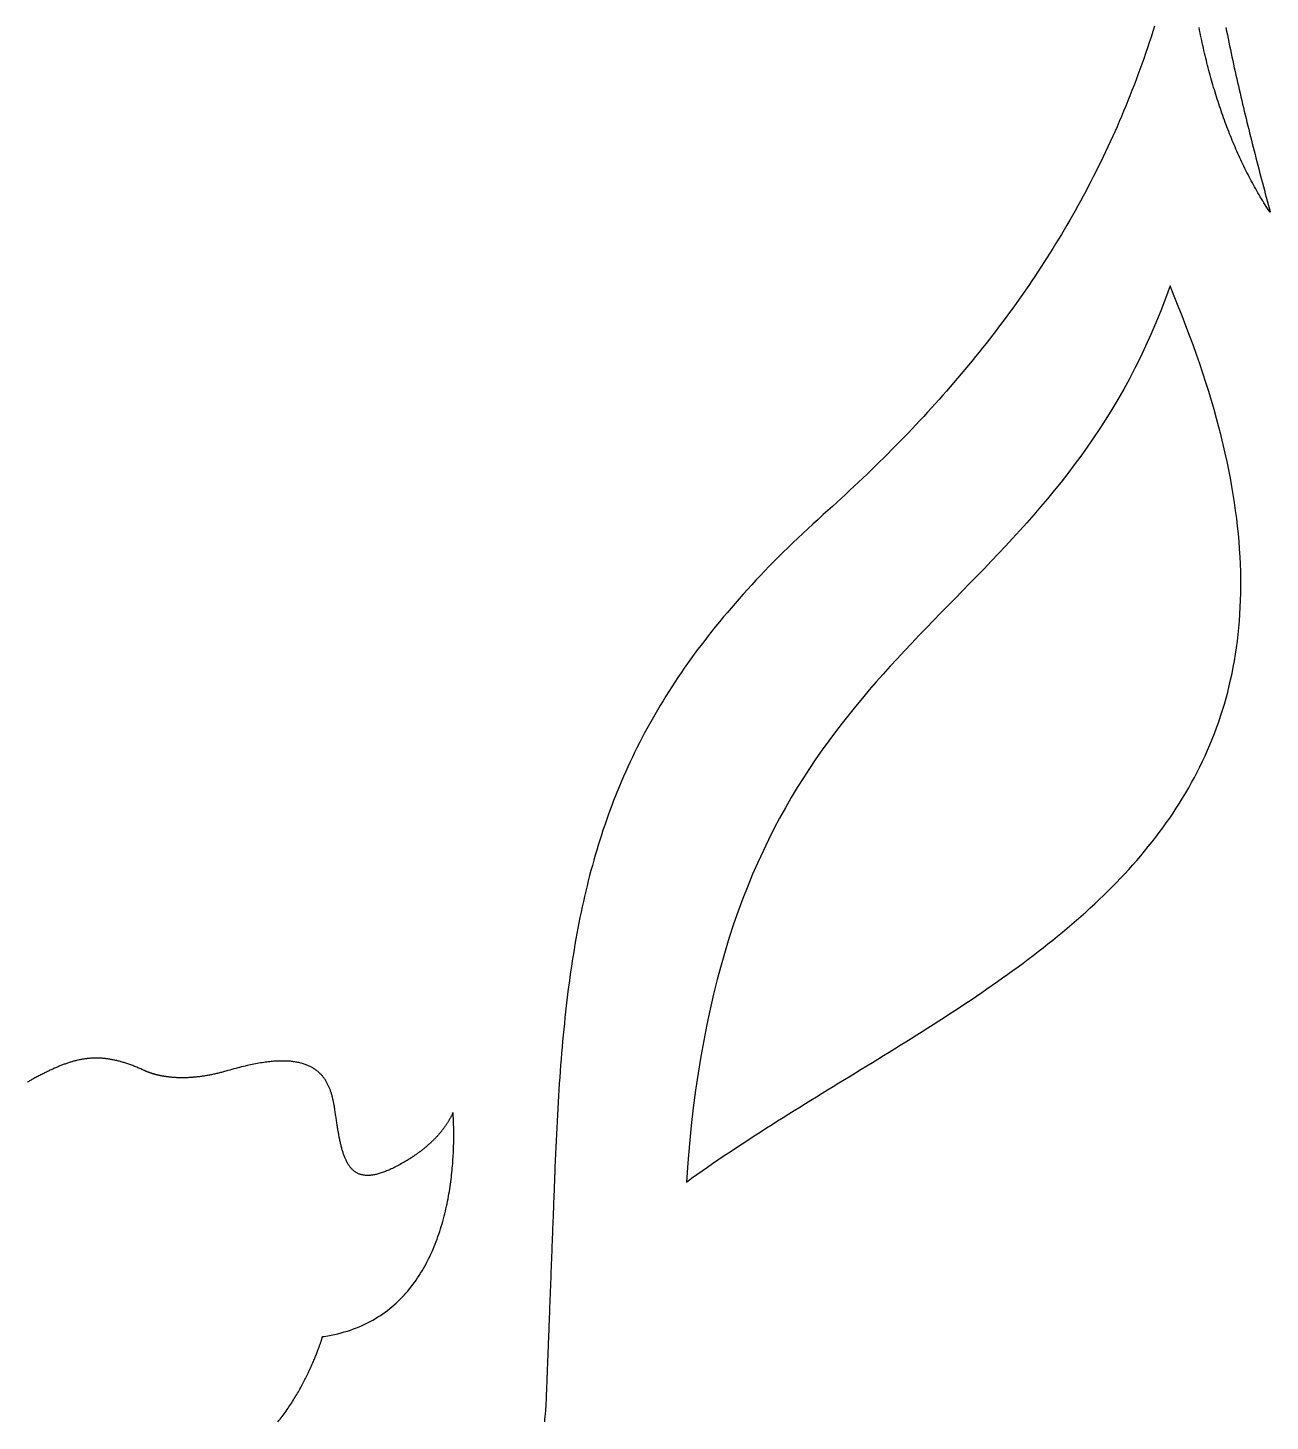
# Model space of a CAD drawing. Extents: x -11.5 to 11.5, y -11 to 11.
# Drawn here: x 0 to 6.08, y -2.66 to 4.16 of the extents above; entities that cross this region are included whole.
import ezdxf

# ---------------------------------------------------------------- set-up
doc = ezdxf.new("R2010")
doc.units = 0
doc.layers.add('1', color=30, linetype='CONTINUOUS')
doc.layers.add('3', color=10, linetype='CONTINUOUS')

msp = doc.modelspace()

# ---------------------------------------------------------------- linework, layer by layer
at = {"layer": '1'}
for points in [[(5.51455, 4.16902, 0), (5.50611, 4.14221, 0), (5.49753, 4.11551, 0), (5.48881, 4.08891, 0), (5.47996, 4.06242, 0), (5.47098, 4.03603, 0), (5.46186, 4.00974, 0), (5.4526, 3.98356, 0), (5.44321, 3.95747, 0), (5.43368, 3.93149, 0), (5.42402, 3.90561, 0), (5.41422, 3.87982, 0), (5.40429, 3.85414, 0), (5.39423, 3.82855, 0), (5.38403, 3.80306, 0), (5.3737, 3.77766, 0), (5.36323, 3.75236, 0), (5.35263, 3.72716, 0), (5.34189, 3.70205, 0), (5.33103, 3.67703, 0), (5.32002, 3.65211, 0), (5.30889, 3.62728, 0), (5.29762, 3.60254, 0), (5.28623, 3.57789, 0), (5.27469, 3.55333, 0), (5.26303, 3.52885, 0), (5.25123, 3.50447, 0), (5.23931, 3.48018, 0), (5.22725, 3.45597, 0), (5.21505, 3.43185, 0), (5.20273, 3.40781, 0), (5.19028, 3.38386, 0), (5.17769, 3.36, 0), (5.16498, 3.33622, 0), (5.15213, 3.31252, 0), (5.13915, 3.2889, 0), (5.12604, 3.26536, 0), (5.11281, 3.24191, 0), (5.09944, 3.21854, 0), (5.08594, 3.19524, 0), (5.07231, 3.17202, 0), (5.05855, 3.14889, 0), (5.04467, 3.12582, 0), (5.03065, 3.10284, 0), (5.0165, 3.07993, 0), (5.00223, 3.0571, 0), (4.98783, 3.03434, 0), (4.9733, 3.01166, 0), (4.95864, 2.98904, 0), (4.94385, 2.96651, 0), (4.92893, 2.94404, 0), (4.91389, 2.92164, 0), (4.89872, 2.89932, 0), (4.88342, 2.87706, 0), (4.86799, 2.85487, 0), (4.85244, 2.83275, 0), (4.83675, 2.8107, 0), (4.82095, 2.78871, 0), (4.80501, 2.7668, 0), (4.78895, 2.74494, 0), (4.77276, 2.72315, 0), (4.75645, 2.70143, 0), (4.74001, 2.67977, 0), (4.72344, 2.65817, 0), (4.70675, 2.63663, 0), (4.68994, 2.61516, 0), (4.67299, 2.59374, 0), (4.65593, 2.57239, 0), (4.63873, 2.55109, 0), (4.62142, 2.52985, 0), (4.60397, 2.50867, 0), (4.58641, 2.48755, 0), (4.56872, 2.46648, 0), (4.5509, 2.44547, 0), (4.53296, 2.42451, 0), (4.5149, 2.40361, 0), (4.49671, 2.38276, 0), (4.4784, 2.36197, 0), (4.45997, 2.34122, 0), (4.44141, 2.32053, 0), (4.42273, 2.29989, 0), (4.40393, 2.2793, 0), (4.38501, 2.25876, 0), (4.36596, 2.23826, 0), (4.34679, 2.21782, 0), (4.3275, 2.19742, 0), (4.30809, 2.17706, 0), (4.28855, 2.15676, 0), (4.26889, 2.1365, 0), (4.24911, 2.11628, 0), (4.22921, 2.09611, 0), (4.20919, 2.07598, 0), (4.18905, 2.05589, 0), (4.16879, 2.03584, 0), (4.14841, 2.01584, 0), (4.1279, 1.99587, 0), (4.10728, 1.97595, 0), (4.08653, 1.95606, 0), (4.06567, 1.93621, 0), (4.04469, 1.9164, 0), (4.02358, 1.89662, 0), (4.00236, 1.87688, 0), (3.98102, 1.85718, 0), (3.95956, 1.83751, 0), (3.93798, 1.81788, 0), (3.91628, 1.79827, 0), (3.89347, 1.7778, 0), (3.86776, 1.75458, 0), (3.84239, 1.73141, 0), (3.81737, 1.70828, 0), (3.79268, 1.6852, 0), (3.76832, 1.66216, 0), (3.74431, 1.63916, 0), (3.72062, 1.61619, 0), (3.69726, 1.59327, 0), (3.67422, 1.57037, 0), (3.65151, 1.54751, 0), (3.62913, 1.52468, 0), (3.60706, 1.50188, 0), (3.58531, 1.4791, 0), (3.56387, 1.45635, 0), (3.54274, 1.43362, 0), (3.52192, 1.41091, 0), (3.50142, 1.38822, 0), (3.48121, 1.36554, 0), (3.46131, 1.34288, 0), (3.44171, 1.32023, 0), (3.4224, 1.2976, 0), (3.40339, 1.27496, 0), (3.38468, 1.25234, 0), (3.36625, 1.22972, 0), (3.34811, 1.2071, 0), (3.33026, 1.18448, 0), (3.31269, 1.16186, 0), (3.29541, 1.13924, 0), (3.2784, 1.11661, 0), (3.26166, 1.09398, 0), (3.24521, 1.07133, 0), (3.22902, 1.04867, 0), (3.2131, 1.026, 0), (3.19745, 1.00332, 0), (3.18206, 0.980612, 0), (3.16694, 0.957888, 0), (3.15207, 0.935142, 0), (3.13747, 0.912373, 0), (3.12311, 0.889579, 0), (3.10901, 0.866757, 0), (3.09516, 0.843906, 0), (3.08156, 0.821023, 0), (3.0682, 0.798106, 0), (3.05509, 0.775154, 0), (3.04221, 0.752165, 0), (3.02958, 0.729136, 0), (3.01718, 0.706066, 0), (3.00501, 0.682953, 0), (2.99308, 0.659794, 0), (2.98137, 0.636588, 0), (2.96989, 0.613332, 0), (2.95863, 0.590025, 0), (2.9476, 0.566665, 0), (2.93678, 0.54325, 0), (2.92618, 0.519777, 0), (2.9158, 0.496245, 0), (2.90563, 0.472651, 0), (2.89566, 0.448995, 0), (2.88591, 0.425273, 0), (2.87636, 0.401484, 0), (2.86701, 0.377626, 0), (2.85786, 0.353696, 0), (2.84891, 0.329693, 0), (2.84016, 0.305616, 0), (2.8316, 0.281461, 0), (2.82322, 0.257227, 0), (2.81504, 0.232911, 0), (2.80705, 0.208513, 0), (2.79923, 0.18403, 0), (2.7916, 0.159459, 0), (2.78415, 0.134799, 0), (2.77687, 0.110049, 0), (2.76977, 0.085205, 0), (2.76284, 0.060267, 0), (2.75607, 0.035231, 0), (2.74948, 0.010096, 0), (2.74305, -0.01514, 0), (2.73678, -0.040478, 0), (2.73067, -0.065922, 0), (2.72472, -0.091472, 0), (2.71892, -0.117132, 0), (2.71328, -0.142902, 0), (2.70778, -0.168785, 0), (2.70244, -0.194784, 0), (2.69724, -0.220899, 0), (2.69218, -0.247133, 0), (2.68726, -0.273487, 0), (2.68249, -0.299965, 0), (2.67784, -0.326567, 0), (2.67333, -0.353296, 0), (2.66896, -0.380154, 0), (2.66471, -0.407143, 0), (2.66059, -0.434264, 0), (2.65659, -0.461521, 0), (2.65271, -0.488914, 0), (2.64895, -0.516445, 0), (2.64531, -0.544117, 0), (2.64179, -0.571933, 0), (2.63837, -0.599892, 0), (2.63507, -0.627999, 0), (2.63187, -0.656254, 0), (2.62878, -0.684659, 0), (2.62579, -0.713217, 0), (2.6229, -0.74193, 0), (2.62011, -0.7708, 0), (2.61742, -0.799828, 0), (2.61482, -0.829016, 0), (2.6123, -0.858367, 0), (2.60988, -0.887883, 0), (2.60754, -0.917565, 0), (2.60529, -0.947416, 0), (2.60312, -0.977437, 0), (2.60103, -1.00763, 0), (2.59901, -1.038, 0), (2.59707, -1.06854, 0), (2.5952, -1.09927, 0), (2.59339, -1.13017, 0), (2.59166, -1.16125, 0), (2.58999, -1.19253, 0), (2.58838, -1.22398, 0), (2.58683, -1.25563, 0), (2.58534, -1.28746, 0), (2.58391, -1.31949, 0), (2.58253, -1.35171, 0), (2.58119, -1.38413, 0), (2.57991, -1.41675, 0), (2.57943, -1.42937, 0), (2.57941, -1.42983, 0), (2.57938, -1.4307, 0), (2.57933, -1.43197, 0), (2.57926, -1.43363, 0), (2.57919, -1.43568, 0), (2.57909, -1.43812, 0), (2.57899, -1.44092, 0), (2.57886, -1.44409, 0), (2.57873, -1.44763, 0), (2.57858, -1.45151, 0), (2.57842, -1.45575, 0), (2.57824, -1.46033, 0), (2.57806, -1.46524, 0), (2.57786, -1.47047, 0), (2.57764, -1.47603, 0), (2.57742, -1.48191, 0), (2.57718, -1.48809, 0), (2.57693, -1.49458, 0), (2.57668, -1.50135, 0), (2.57641, -1.50842, 0), (2.57612, -1.51577, 0), (2.57583, -1.52339, 0), (2.57553, -1.53129, 0), (2.57522, -1.53944, 0), (2.5749, -1.54785, 0), (2.57457, -1.55651, 0), (2.57423, -1.56541, 0), (2.57388, -1.57454, 0), (2.57352, -1.58391, 0), (2.57315, -1.59349, 0), (2.57278, -1.6033, 0), (2.5724, -1.61331, 0), (2.57201, -1.62352, 0), (2.57161, -1.63393, 0), (2.5712, -1.64453, 0), (2.57079, -1.65531, 0), (2.57037, -1.66627, 0), (2.56995, -1.6774, 0), (2.56952, -1.68869, 0), (2.56908, -1.70014, 0), (2.56864, -1.71173, 0), (2.56819, -1.72347, 0), (2.56773, -1.73535, 0), (2.56727, -1.74736, 0), (2.56681, -1.75949, 0), (2.56634, -1.77173, 0), (2.56587, -1.78409, 0), (2.56539, -1.79655, 0), (2.56491, -1.80911, 0), (2.56443, -1.82175, 0), (2.56394, -1.83448, 0), (2.56345, -1.84729, 0), (2.56296, -1.86017, 0), (2.56247, -1.87311, 0), (2.56197, -1.88611, 0), (2.56147, -1.89916, 0), (2.56097, -1.91226, 0), (2.56047, -1.92539, 0), (2.55997, -1.93856, 0), (2.55946, -1.95174, 0), (2.55896, -1.96495, 0), (2.55845, -1.97817, 0), (2.55795, -1.99139, 0), (2.55744, -2.00461, 0), (2.55694, -2.01782, 0), (2.55643, -2.03101, 0), (2.55593, -2.04419, 0), (2.55543, -2.05733, 0), (2.55493, -2.07045, 0), (2.55443, -2.08351, 0), (2.55393, -2.09654, 0), (2.55343, -2.1095, 0), (2.55294, -2.12241, 0), (2.55245, -2.13524, 0), (2.55196, -2.148, 0), (2.55148, -2.16069, 0), (2.55099, -2.17328, 0), (2.55052, -2.18578, 0), (2.55004, -2.19818, 0), (2.54957, -2.21047, 0), (2.54911, -2.22264, 0), (2.54865, -2.2347, 0), (2.54819, -2.24663, 0), (2.54774, -2.25842, 0), (2.5473, -2.27007, 0), (2.54686, -2.28158, 0), (2.54642, -2.29293, 0), (2.54599, -2.30413, 0), (2.54557, -2.31515, 0), (2.54516, -2.326, 0), (2.54475, -2.33668, 0), (2.54435, -2.34716, 0), (2.54396, -2.35745, 0), (2.54357, -2.36755, 0), (2.54319, -2.37743, 0), (2.54282, -2.3871, 0), (2.54246, -2.39656, 0), (2.54211, -2.40578, 0), (2.54177, -2.41478, 0), (2.54143, -2.42353, 0), (2.54111, -2.43204, 0), (2.54079, -2.44029, 0), (2.54048, -2.44829, 0), (2.54019, -2.45602, 0), (2.5399, -2.46348, 0), (2.53963, -2.47066, 0), (2.53937, -2.47755, 0), (2.53911, -2.48415, 0), (2.53887, -2.49045, 0), (2.53864, -2.49645, 0), (2.53843, -2.50213, 0), (2.53822, -2.5075, 0), (2.53803, -2.51254, 0), (2.53785, -2.51725, 0), (2.53768, -2.52162, 0), (2.53753, -2.52565, 0), (2.53739, -2.52932, 0), (2.53726, -2.53263, 0), (2.53715, -2.53558, 0), (2.53705, -2.53816, 0), (2.53697, -2.54037, 0), (2.5369, -2.54218, 0), (2.53684, -2.54361, 0), (2.5368, -2.54463, 0), (2.53678, -2.54526, 0), (2.53677, -2.54547, 0), (2.53647, -2.553, 0), (2.53613, -2.56058, 0), (2.53576, -2.56813, 0), (2.53536, -2.57564, 0), (2.53492, -2.58312, 0), (2.53445, -2.59057, 0), (2.53394, -2.59798, 0), (2.53341, -2.60537, 0), (2.53283, -2.61272, 0), (2.53223, -2.62004, 0), (2.53159, -2.62732, 0), (2.53092, -2.63458, 0), (2.53021, -2.6418, 0), (2.52948, -2.649, 0), (2.5287, -2.65616, 0), (2.5279, -2.66329, 0)], [(5.86391, 4.16181, 0), (5.86746, 4.14385, 0), (5.87106, 4.12591, 0), (5.87468, 4.10798, 0), (5.87835, 4.09007, 0), (5.88204, 4.07217, 0), (5.88578, 4.05429, 0), (5.88954, 4.03643, 0), (5.89334, 4.01858, 0), (5.89717, 4.00074, 0), (5.90103, 3.98292, 0), (5.90492, 3.96511, 0), (5.90885, 3.94732, 0), (5.9128, 3.92954, 0), (5.91679, 3.91177, 0), (5.9208, 3.89402, 0), (5.92485, 3.87628, 0), (5.92892, 3.85855, 0), (5.93302, 3.84084, 0), (5.93714, 3.82313, 0), (5.9413, 3.80544, 0), (5.94548, 3.78776, 0), (5.94968, 3.7701, 0), (5.95391, 3.75244, 0), (5.95817, 3.73479, 0), (5.96244, 3.71716, 0), (5.96675, 3.69954, 0), (5.97107, 3.68192, 0), (5.97542, 3.66432, 0), (5.97979, 3.64673, 0), (5.98418, 3.62914, 0), (5.98859, 3.61157, 0), (5.99302, 3.594, 0), (5.99747, 3.57645, 0), (6.00195, 3.5589, 0), (6.00644, 3.54136, 0), (6.01094, 3.52383, 0), (6.01547, 3.50631, 0), (6.02001, 3.48879, 0), (6.02457, 3.47129, 0), (6.02915, 3.45379, 0), (6.03374, 3.43629, 0), (6.03835, 3.41881, 0), (6.04297, 3.40133, 0), (6.0476, 3.38385, 0), (6.05225, 3.36639, 0), (6.05691, 3.34892, 0), (6.06159, 3.33147, 0), (6.06627, 3.31402, 0), (6.07097, 3.29657, 0), (6.07568, 3.27913, 0), (6.0804, 3.2617, 0), (6.0797, 3.25762, 0), (6.07361, 3.26694, 0), (6.06757, 3.27631, 0), (6.06158, 3.28571, 0), (6.05564, 3.29517, 0), (6.04974, 3.30467, 0), (6.0439, 3.31421, 0), (6.0381, 3.3238, 0), (6.03236, 3.33343, 0), (6.02666, 3.34311, 0), (6.021, 3.35283, 0), (6.0154, 3.3626, 0), (6.00984, 3.37241, 0), (6.00434, 3.38226, 0), (5.99888, 3.39216, 0), (5.99346, 3.4021, 0), (5.9881, 3.41209, 0), (5.98278, 3.42212, 0), (5.97751, 3.43219, 0), (5.97228, 3.44231, 0), (5.9671, 3.45247, 0), (5.96197, 3.46267, 0), (5.95689, 3.47292, 0), (5.95185, 3.4832, 0), (5.94686, 3.49353, 0), (5.94191, 3.50391, 0), (5.93701, 3.51432, 0), (5.93216, 3.52478, 0), (5.92735, 3.53529, 0), (5.92259, 3.54583, 0), (5.91787, 3.55641, 0), (5.9132, 3.56704, 0), (5.90858, 3.57771, 0), (5.904, 3.58842, 0), (5.89946, 3.59918, 0), (5.89498, 3.60997, 0), (5.89053, 3.62081, 0), (5.88613, 3.63168, 0), (5.88178, 3.6426, 0), (5.87747, 3.65356, 0), (5.8732, 3.66456, 0), (5.86898, 3.67561, 0), (5.8648, 3.68669, 0), (5.86067, 3.69781, 0), (5.85658, 3.70898, 0), (5.85253, 3.72018, 0), (5.84853, 3.73142, 0), (5.84457, 3.74271, 0), (5.84066, 3.75403, 0), (5.83679, 3.7654, 0), (5.83296, 3.7768, 0), (5.82917, 3.78825, 0), (5.82543, 3.79973, 0), (5.82173, 3.81126, 0), (5.81807, 3.82282, 0), (5.81446, 3.83442, 0), (5.81089, 3.84607, 0), (5.80736, 3.85775, 0), (5.80387, 3.86947, 0), (5.80043, 3.88123, 0), (5.79703, 3.89303, 0), (5.79367, 3.90486, 0), (5.79035, 3.91674, 0), (5.78707, 3.92865, 0), (5.78384, 3.94061, 0), (5.78064, 3.9526, 0), (5.77749, 3.96462, 0), (5.77438, 3.97669, 0), (5.77131, 3.9888, 0), (5.76828, 4.00094, 0), (5.76529, 4.01312, 0), (5.76235, 4.02534, 0), (5.75944, 4.03759, 0), (5.75657, 4.04989, 0), (5.75375, 4.06222, 0), (5.75096, 4.07458, 0), (5.74822, 4.08699, 0), (5.74551, 4.09943, 0), (5.74285, 4.11191, 0), (5.74022, 4.12442, 0), (5.73763, 4.13697, 0), (5.73509, 4.14956, 0), (5.73258, 4.16218, 0)], [(1.22376, -2.66376, 0), (1.22903, -2.65727, 0), (1.23424, -2.65073, 0), (1.23938, -2.64417, 0), (1.24445, -2.63757, 0), (1.24945, -2.63095, 0), (1.25438, -2.6243, 0), (1.25925, -2.61763, 0), (1.26405, -2.61093, 0), (1.26878, -2.60422, 0), (1.27344, -2.59749, 0), (1.27803, -2.59075, 0), (1.28256, -2.584, 0), (1.28702, -2.57725, 0), (1.29142, -2.57049, 0), (1.29574, -2.56372, 0), (1.3, -2.55696, 0), (1.3042, -2.5502, 0), (1.30833, -2.54345, 0), (1.31239, -2.53671, 0), (1.31638, -2.52998, 0), (1.32031, -2.52326, 0), (1.32418, -2.51656, 0), (1.32798, -2.50988, 0), (1.33171, -2.50323, 0), (1.33538, -2.49659, 0), (1.33898, -2.48999, 0), (1.34252, -2.48342, 0), (1.346, -2.47688, 0), (1.34941, -2.47037, 0), (1.35275, -2.46391, 0), (1.35603, -2.45749, 0), (1.35925, -2.45111, 0), (1.3624, -2.44477, 0), (1.36549, -2.43849, 0), (1.36852, -2.43226, 0), (1.37148, -2.42608, 0), (1.37438, -2.41996, 0), (1.37722, -2.4139, 0), (1.37999, -2.40791, 0), (1.38271, -2.40198, 0), (1.38535, -2.39612, 0), (1.38794, -2.39032, 0), (1.39046, -2.38461, 0), (1.39293, -2.37897, 0), (1.39533, -2.3734, 0), (1.39767, -2.36792, 0), (1.39994, -2.36253, 0), (1.40216, -2.35722, 0), (1.40431, -2.352, 0), (1.40641, -2.34687, 0), (1.40844, -2.34184, 0), (1.41041, -2.33691, 0), (1.41232, -2.33208, 0), (1.41417, -2.32735, 0), (1.41596, -2.32272, 0), (1.41769, -2.31821, 0), (1.41936, -2.3138, 0), (1.42097, -2.30952, 0), (1.42252, -2.30534, 0), (1.42401, -2.30129, 0), (1.42545, -2.29736, 0), (1.42682, -2.29355, 0), (1.42813, -2.28987, 0), (1.42939, -2.28632, 0), (1.43058, -2.28291, 0), (1.43172, -2.27963, 0), (1.4328, -2.27648, 0), (1.43382, -2.27348, 0), (1.43478, -2.27063, 0), (1.43569, -2.26791, 0), (1.43654, -2.26535, 0), (1.43733, -2.26294, 0), (1.43806, -2.26069, 0), (1.43873, -2.25859, 0), (1.43935, -2.25665, 0), (1.43991, -2.25487, 0), (1.44042, -2.25326, 0), (1.44087, -2.25182, 0), (1.44126, -2.25054, 0), (1.44159, -2.24944, 0), (1.44187, -2.24852, 0), (1.4421, -2.24777, 0), (1.44226, -2.24721, 0), (1.44238, -2.24683, 0), (1.44243, -2.24664, 0), (1.45073, -2.24541, 0), (1.46783, -2.24265, 0), (1.48462, -2.23957, 0), (1.5011, -2.23617, 0), (1.51728, -2.23245, 0), (1.53317, -2.22843, 0), (1.54876, -2.2241, 0), (1.56405, -2.21948, 0), (1.57906, -2.21456, 0), (1.59378, -2.20936, 0), (1.60821, -2.20387, 0), (1.62236, -2.19811, 0), (1.63623, -2.19208, 0), (1.64983, -2.18579, 0), (1.66315, -2.17924, 0), (1.6762, -2.17244, 0), (1.68898, -2.16539, 0), (1.7015, -2.15809, 0), (1.71375, -2.15056, 0), (1.72575, -2.1428, 0), (1.73748, -2.13482, 0), (1.74896, -2.12662, 0), (1.76019, -2.1182, 0), (1.77117, -2.10957, 0), (1.78191, -2.10074, 0), (1.7924, -2.09171, 0), (1.80264, -2.0825, 0), (1.81265, -2.07309, 0), (1.82243, -2.06351, 0), (1.83197, -2.05375, 0), (1.84128, -2.04382, 0), (1.85037, -2.03373, 0), (1.85923, -2.02348, 0), (1.86787, -2.01307, 0), (1.87629, -2.00252, 0), (1.88449, -1.99183, 0), (1.89248, -1.98101, 0), (1.90026, -1.97005, 0), (1.90783, -1.95896, 0), (1.91519, -1.94776, 0), (1.92236, -1.93645, 0), (1.92932, -1.92502, 0), (1.93608, -1.9135, 0), (1.94265, -1.90188, 0), (1.94903, -1.89016, 0), (1.95522, -1.87836, 0), (1.96123, -1.86648, 0), (1.96705, -1.85453, 0), (1.97269, -1.8425, 0), (1.97815, -1.83042, 0), (1.98344, -1.81827, 0), (1.98855, -1.80608, 0), (1.99349, -1.79383, 0), (1.99827, -1.78155, 0), (2.00288, -1.76923, 0), (2.00733, -1.75688, 0), (2.01163, -1.7445, 0), (2.01576, -1.73211, 0), (2.01974, -1.7197, 0), (2.02358, -1.70729, 0), (2.02726, -1.69487, 0), (2.0308, -1.68245, 0), (2.0342, -1.67005, 0), (2.03745, -1.65766, 0), (2.04057, -1.64529, 0), (2.04356, -1.63295, 0), (2.04641, -1.62063, 0), (2.04914, -1.60836, 0), (2.05174, -1.59612, 0), (2.05422, -1.58394, 0), (2.05657, -1.5718, 0), (2.05881, -1.55973, 0), (2.06093, -1.54772, 0), (2.06294, -1.53579, 0), (2.06484, -1.52392, 0), (2.06664, -1.51214, 0), (2.06833, -1.50045, 0), (2.06992, -1.48885, 0), (2.07141, -1.47734, 0), (2.0728, -1.46594, 0), (2.0741, -1.45465, 0), (2.07531, -1.44348, 0), (2.07644, -1.43242, 0), (2.07748, -1.4215, 0), (2.07843, -1.4107, 0), (2.07931, -1.40004, 0), (2.08011, -1.38952, 0), (2.08084, -1.37915, 0), (2.08149, -1.36894, 0), (2.08208, -1.35888, 0), (2.0826, -1.34899, 0), (2.08305, -1.33927, 0), (2.08345, -1.32973, 0), (2.08379, -1.32036, 0), (2.08408, -1.31119, 0), (2.08431, -1.30221, 0), (2.08449, -1.29342, 0), (2.08463, -1.28484, 0), (2.08472, -1.27647, 0), (2.08478, -1.26832, 0), (2.08479, -1.26038, 0), (2.08477, -1.25267, 0), (2.08471, -1.2452, 0), (2.08463, -1.23796, 0), (2.08452, -1.23096, 0), (2.08438, -1.22422, 0), (2.08422, -1.21772, 0), (2.08404, -1.21149, 0), (2.08385, -1.20552, 0), (2.08364, -1.19982, 0), (2.08342, -1.1944, 0), (2.08319, -1.18927, 0), (2.08296, -1.18441, 0), (2.08272, -1.17986, 0), (2.08249, -1.1756, 0), (2.08225, -1.17164, 0), (2.08203, -1.168, 0), (2.08181, -1.16467, 0), (2.0816, -1.16166, 0), (2.0814, -1.15898, 0), (2.08122, -1.15663, 0), (2.08106, -1.15461, 0), (2.08093, -1.15295, 0), (2.08081, -1.15163, 0), (2.08073, -1.15066, 0), (2.08067, -1.15005, 0), (2.08065, -1.14981, 0), (2.07966, -1.15205, 0), (2.07848, -1.15468, 0), (2.07728, -1.15729, 0), (2.07605, -1.15989, 0), (2.07481, -1.16248, 0), (2.07355, -1.16506, 0), (2.07227, -1.16763, 0), (2.07097, -1.17018, 0), (2.06965, -1.17272, 0), (2.06832, -1.17525, 0), (2.06697, -1.17776, 0), (2.06559, -1.18027, 0), (2.0642, -1.18276, 0), (2.0628, -1.18524, 0), (2.06137, -1.18771, 0), (2.05993, -1.19016, 0), (2.05847, -1.19261, 0), (2.057, -1.19504, 0), (2.05551, -1.19746, 0), (2.054, -1.19987, 0), (2.05248, -1.20226, 0), (2.05094, -1.20465, 0), (2.04939, -1.20702, 0), (2.04782, -1.20938, 0), (2.04624, -1.21172, 0), (2.04464, -1.21406, 0), (2.04303, -1.21638, 0), (2.04141, -1.21869, 0), (2.03977, -1.22099, 0), (2.03811, -1.22327, 0), (2.03645, -1.22555, 0), (2.03477, -1.22781, 0), (2.03307, -1.23006, 0), (2.03137, -1.2323, 0), (2.02965, -1.23452, 0), (2.02792, -1.23674, 0), (2.02618, -1.23894, 0), (2.02443, -1.24113, 0), (2.02266, -1.2433, 0), (2.02089, -1.24547, 0), (2.0191, -1.24762, 0), (2.0173, -1.24976, 0), (2.01549, -1.25189, 0), (2.01367, -1.25401, 0), (2.01185, -1.25611, 0), (2.01001, -1.2582, 0), (2.00816, -1.26028, 0), (2.0063, -1.26235, 0), (2.00444, -1.26441, 0), (2.00256, -1.26645, 0), (2.00068, -1.26848, 0), (1.99879, -1.2705, 0), (1.99689, -1.27251, 0), (1.99498, -1.2745, 0), (1.99306, -1.27649, 0), (1.99114, -1.27846, 0), (1.98921, -1.28041, 0), (1.98727, -1.28236, 0), (1.98533, -1.2843, 0), (1.98338, -1.28622, 0), (1.98142, -1.28813, 0), (1.97946, -1.29002, 0), (1.97749, -1.29191, 0), (1.97552, -1.29378, 0), (1.97354, -1.29564, 0), (1.97155, -1.29749, 0), (1.96956, -1.29933, 0), (1.96757, -1.30116, 0), (1.96557, -1.30297, 0), (1.96357, -1.30477, 0), (1.96157, -1.30656, 0), (1.95956, -1.30833, 0), (1.95755, -1.3101, 0), (1.95553, -1.31185, 0), (1.95351, -1.31359, 0), (1.95149, -1.31532, 0), (1.94947, -1.31703, 0), (1.94744, -1.31873, 0), (1.94541, -1.32042, 0), (1.94338, -1.3221, 0), (1.94135, -1.32377, 0), (1.93932, -1.32542, 0), (1.93729, -1.32707, 0), (1.93526, -1.3287, 0), (1.93322, -1.33032, 0), (1.93119, -1.33192, 0), (1.92915, -1.33351, 0), (1.92712, -1.3351, 0), (1.92509, -1.33667, 0), (1.92305, -1.33822, 0), (1.92102, -1.33977, 0), (1.91899, -1.3413, 0), (1.91696, -1.34282, 0), (1.91493, -1.34433, 0), (1.91291, -1.34582, 0), (1.91088, -1.34731, 0), (1.90886, -1.34878, 0), (1.90684, -1.35024, 0), (1.90483, -1.35169, 0), (1.90282, -1.35312, 0), (1.90081, -1.35455, 0), (1.8988, -1.35596, 0), (1.8968, -1.35736, 0), (1.8948, -1.35874, 0), (1.89281, -1.36012, 0), (1.89082, -1.36148, 0), (1.88883, -1.36283, 0), (1.88685, -1.36417, 0), (1.88488, -1.36549, 0), (1.88291, -1.3668, 0), (1.88095, -1.36811, 0), (1.87899, -1.3694, 0), (1.87704, -1.37067, 0), (1.87509, -1.37194, 0), (1.87316, -1.37319, 0), (1.87123, -1.37443, 0), (1.8693, -1.37566, 0), (1.86739, -1.37687, 0), (1.86548, -1.37808, 0), (1.86358, -1.37927, 0), (1.86168, -1.38045, 0), (1.8598, -1.38161, 0), (1.85792, -1.38277, 0), (1.85606, -1.38391, 0), (1.8542, -1.38504, 0), (1.85235, -1.38616, 0), (1.84936, -1.38795, 0), (1.84245, -1.39205, 0), (1.83564, -1.39601, 0), (1.82893, -1.39984, 0), (1.82233, -1.40354, 0), (1.81582, -1.40711, 0), (1.80942, -1.41055, 0), (1.80311, -1.41386, 0), (1.79691, -1.41704, 0), (1.79079, -1.4201, 0), (1.78478, -1.42303, 0), (1.77886, -1.42584, 0), (1.77303, -1.42852, 0), (1.7673, -1.43108, 0), (1.76166, -1.43351, 0), (1.75612, -1.43583, 0), (1.75066, -1.43802, 0), (1.74529, -1.4401, 0), (1.74001, -1.44205, 0), (1.73482, -1.44389, 0), (1.72972, -1.4456, 0), (1.7247, -1.44721, 0), (1.71977, -1.44869, 0), (1.71493, -1.45006, 0), (1.71017, -1.45132, 0), (1.70549, -1.45246, 0), (1.70089, -1.4535, 0), (1.69637, -1.45442, 0), (1.69193, -1.45522, 0), (1.68758, -1.45592, 0), (1.6833, -1.45651, 0), (1.6791, -1.45699, 0), (1.67497, -1.45737, 0), (1.67092, -1.45764, 0), (1.66695, -1.4578, 0), (1.66305, -1.45785, 0), (1.65922, -1.45781, 0), (1.65546, -1.45766, 0), (1.65178, -1.4574, 0), (1.64816, -1.45705, 0), (1.64462, -1.45659, 0), (1.64114, -1.45604, 0), (1.63774, -1.45538, 0), (1.63439, -1.45463, 0), (1.63112, -1.45378, 0), (1.62791, -1.45283, 0), (1.62476, -1.45179, 0), (1.62168, -1.45065, 0), (1.61866, -1.44942, 0), (1.6157, -1.44809, 0), (1.6128, -1.44668, 0), (1.60996, -1.44517, 0), (1.60718, -1.44357, 0), (1.60446, -1.44188, 0), (1.60179, -1.4401, 0), (1.59918, -1.43823, 0), (1.59663, -1.43628, 0), (1.59413, -1.43424, 0), (1.59168, -1.43211, 0), (1.58929, -1.4299, 0), (1.58694, -1.4276, 0), (1.58465, -1.42522, 0), (1.58241, -1.42276, 0), (1.58022, -1.42022, 0), (1.57807, -1.4176, 0), (1.57598, -1.41489, 0), (1.57393, -1.41211, 0), (1.57192, -1.40925, 0), (1.56996, -1.40631, 0), (1.56804, -1.4033, 0), (1.56617, -1.40021, 0), (1.56434, -1.39704, 0), (1.56254, -1.3938, 0), (1.56079, -1.39049, 0), (1.55908, -1.38711, 0), (1.55741, -1.38365, 0), (1.55577, -1.38012, 0), (1.55417, -1.37653, 0), (1.55261, -1.37286, 0), (1.55108, -1.36913, 0), (1.54958, -1.36533, 0), (1.54812, -1.36146, 0), (1.54669, -1.35753, 0), (1.54529, -1.35353, 0), (1.54392, -1.34947, 0), (1.54258, -1.34534, 0), (1.54127, -1.34115, 0), (1.53999, -1.3369, 0), (1.53873, -1.33259, 0), (1.5375, -1.32823, 0), (1.53629, -1.3238, 0), (1.53511, -1.31931, 0), (1.53396, -1.31477, 0), (1.53282, -1.31017, 0), (1.53171, -1.30551, 0), (1.53061, -1.3008, 0), (1.52954, -1.29604, 0), (1.52848, -1.29122, 0), (1.52744, -1.28635, 0), (1.52642, -1.28143, 0), (1.52542, -1.27645, 0), (1.52443, -1.27143, 0), (1.52346, -1.26636, 0), (1.52249, -1.26124, 0), (1.52154, -1.25608, 0), (1.52061, -1.25086, 0), (1.51968, -1.24561, 0), (1.51876, -1.2403, 0), (1.51786, -1.23496, 0), (1.51696, -1.22957, 0), (1.51607, -1.22414, 0), (1.51518, -1.21866, 0), (1.5143, -1.21315, 0), (1.51342, -1.20759, 0), (1.51255, -1.202, 0), (1.51168, -1.19637, 0), (1.51081, -1.1907, 0), (1.50995, -1.185, 0), (1.50908, -1.17926, 0), (1.50821, -1.17348, 0), (1.50734, -1.16768, 0), (1.50647, -1.16183, 0), (1.5056, -1.15596, 0), (1.50472, -1.15006, 0), (1.50383, -1.14412, 0), (1.50294, -1.13816, 0), (1.50205, -1.13216, 0), (1.50133, -1.12739, 0), (1.50072, -1.12347, 0), (1.50009, -1.11956, 0), (1.49943, -1.11566, 0), (1.49876, -1.11177, 0), (1.49806, -1.1079, 0), (1.49734, -1.10403, 0), (1.4966, -1.10018, 0), (1.49583, -1.09634, 0), (1.49503, -1.09251, 0), (1.4942, -1.0887, 0), (1.49335, -1.08491, 0), (1.49247, -1.08113, 0), (1.49156, -1.07737, 0), (1.49061, -1.07363, 0), (1.48964, -1.06991, 0), (1.48863, -1.0662, 0), (1.48759, -1.06252, 0), (1.48652, -1.05886, 0), (1.48541, -1.05522, 0), (1.48426, -1.0516, 0), (1.48308, -1.048, 0), (1.48185, -1.04443, 0), (1.48059, -1.04088, 0), (1.47929, -1.03736, 0), (1.47795, -1.03387, 0), (1.47657, -1.0304, 0), (1.47515, -1.02695, 0), (1.47368, -1.02354, 0), (1.47217, -1.02016, 0), (1.47061, -1.0168, 0), (1.46901, -1.01348, 0), (1.46736, -1.01019, 0), (1.46567, -1.00692, 0), (1.46392, -1.0037, 0), (1.46213, -1.0005, 0), (1.46029, -0.997341, 0), (1.45839, -0.994215, 0), (1.45644, -0.991124, 0), (1.45444, -0.98807, 0), (1.45239, -0.985053, 0), (1.45028, -0.982074, 0), (1.44812, -0.979133, 0), (1.4459, -0.976231, 0), (1.44362, -0.97337, 0), (1.44129, -0.970549, 0), (1.43889, -0.967769, 0), (1.43644, -0.965032, 0), (1.43393, -0.962337, 0), (1.43135, -0.959686, 0), (1.42871, -0.95708, 0), (1.42601, -0.954518, 0), (1.42324, -0.952003, 0), (1.42041, -0.949534, 0), (1.41752, -0.947112, 0), (1.41455, -0.944738, 0), (1.41152, -0.942413, 0), (1.40842, -0.940138, 0), (1.40525, -0.937912, 0), (1.40201, -0.935738, 0), (1.3987, -0.933615, 0), (1.39532, -0.931545, 0), (1.39186, -0.929528, 0), (1.38833, -0.927565, 0), (1.38473, -0.925656, 0), (1.38105, -0.923803, 0), (1.37729, -0.922005, 0), (1.37346, -0.920265, 0), (1.36955, -0.918582, 0), (1.36556, -0.916957, 0), (1.36148, -0.915391, 0), (1.35733, -0.913885, 0), (1.3531, -0.91244, 0), (1.34878, -0.911056, 0), (1.34438, -0.909733, 0), (1.3399, -0.908473, 0), (1.33533, -0.907277, 0), (1.33067, -0.906145, 0), (1.32593, -0.905077, 0), (1.3211, -0.904076, 0), (1.31618, -0.90314, 0), (1.31117, -0.902272, 0), (1.30607, -0.901471, 0), (1.30088, -0.900739, 0), (1.2956, -0.900076, 0), (1.29022, -0.899483, 0), (1.28475, -0.898961, 0), (1.27919, -0.89851, 0), (1.27353, -0.898131, 0), (1.26777, -0.897826, 0), (1.26191, -0.897594, 0), (1.25596, -0.897436, 0), (1.24991, -0.897353, 0), (1.24375, -0.897347, 0), (1.2375, -0.897416, 0), (1.23115, -0.897563, 0), (1.22469, -0.897789, 0), (1.21812, -0.898092, 0), (1.21146, -0.898476, 0), (1.20469, -0.898939, 0), (1.19781, -0.899484, 0), (1.19082, -0.90011, 0), (1.18373, -0.900819, 0), (1.17653, -0.901611, 0), (1.16921, -0.902486, 0), (1.16179, -0.903447, 0), (1.15426, -0.904492, 0), (1.14661, -0.905624, 0), (1.13885, -0.906843, 0), (1.13097, -0.908149, 0), (1.12299, -0.909543, 0), (1.11488, -0.911026, 0), (1.10666, -0.912599, 0), (1.09832, -0.914263, 0), (1.08986, -0.916018, 0), (1.08128, -0.917865, 0), (1.07258, -0.919804, 0), (1.06376, -0.921837, 0), (1.05482, -0.923964, 0), (1.04576, -0.926185, 0), (1.03657, -0.928503, 0), (1.02726, -0.930917, 0), (1.01782, -0.933427, 0), (1.00825, -0.936036, 0), (0.99856, -0.938743, 0), (0.988739, -0.941549, 0), (0.97879, -0.944456, 0), (0.97343, -0.946027, 0), (0.968256, -0.947513, 0), (0.963114, -0.948961, 0), (0.958003, -0.950369, 0), (0.952925, -0.95174, 0), (0.947879, -0.953072, 0), (0.942864, -0.954367, 0), (0.937882, -0.955624, 0), (0.932931, -0.956844, 0), (0.928012, -0.958028, 0), (0.923126, -0.959176, 0), (0.918271, -0.960287, 0), (0.913448, -0.961364, 0), (0.908657, -0.962405, 0), (0.903898, -0.963411, 0), (0.899171, -0.964383, 0), (0.894475, -0.965321, 0), (0.889812, -0.966226, 0), (0.88518, -0.967097, 0), (0.88058, -0.967935, 0), (0.876012, -0.96874, 0), (0.871475, -0.969514, 0), (0.866971, -0.970255, 0), (0.862498, -0.970965, 0), (0.858057, -0.971644, 0), (0.853648, -0.972293, 0), (0.84927, -0.972911, 0), (0.844925, -0.973498, 0), (0.840611, -0.974057, 0), (0.836328, -0.974586, 0), (0.832078, -0.975086, 0), (0.827859, -0.975557, 0), (0.823671, -0.976001, 0), (0.819516, -0.976416, 0), (0.815392, -0.976804, 0), (0.8113, -0.977165, 0), (0.807239, -0.9775, 0), (0.80321, -0.977808, 0), (0.799212, -0.97809, 0), (0.795247, -0.978346, 0), (0.791312, -0.978577, 0), (0.78741, -0.978783, 0), (0.783539, -0.978965, 0), (0.779699, -0.979122, 0), (0.775891, -0.979256, 0), (0.772115, -0.979366, 0), (0.76837, -0.979454, 0), (0.764656, -0.979518, 0), (0.760975, -0.97956, 0), (0.757324, -0.979581, 0), (0.753705, -0.979579, 0), (0.750118, -0.979557, 0), (0.746562, -0.979513, 0), (0.743037, -0.979449, 0), (0.739544, -0.979365, 0), (0.736083, -0.979261, 0), (0.732652, -0.979138, 0), (0.729253, -0.978995, 0), (0.725886, -0.978834, 0), (0.72255, -0.978655, 0), (0.719245, -0.978458, 0), (0.715972, -0.978243, 0), (0.71273, -0.97801, 0), (0.709519, -0.977761, 0), (0.70634, -0.977496, 0), (0.703192, -0.977214, 0), (0.700075, -0.976917, 0), (0.69699, -0.976604, 0), (0.693936, -0.976276, 0), (0.690913, -0.975934, 0), (0.687921, -0.975577, 0), (0.684961, -0.975206, 0), (0.682032, -0.974822, 0), (0.679134, -0.974424, 0), (0.676268, -0.974014, 0), (0.673432, -0.973591, 0), (0.670628, -0.973156, 0), (0.667855, -0.97271, 0), (0.665113, -0.972252, 0), (0.662402, -0.971782, 0), (0.659723, -0.971303, 0), (0.657075, -0.970813, 0), (0.654457, -0.970313, 0), (0.651871, -0.969803, 0), (0.649316, -0.969285, 0), (0.646792, -0.968757, 0), (0.6443, -0.968221, 0), (0.641838, -0.967677, 0), (0.639407, -0.967125, 0), (0.637007, -0.966566, 0), (0.634639, -0.966, 0), (0.632301, -0.965427, 0), (0.629995, -0.964848, 0), (0.627719, -0.964263, 0), (0.625475, -0.963672, 0), (0.623261, -0.963077, 0), (0.621079, -0.962476, 0), (0.618927, -0.961871, 0), (0.616807, -0.961262, 0), (0.614717, -0.960649, 0), (0.612658, -0.960033, 0), (0.610631, -0.959414, 0), (0.608634, -0.958793, 0), (0.606668, -0.958169, 0), (0.604733, -0.957543, 0), (0.602828, -0.956915, 0), (0.600955, -0.956287, 0), (0.599113, -0.955657, 0), (0.597301, -0.955028, 0), (0.59552, -0.954398, 0), (0.59377, -0.953768, 0), (0.592051, -0.95314, 0), (0.590363, -0.952512, 0), (0.588705, -0.951885, 0), (0.587079, -0.951261, 0), (0.585483, -0.950638, 0), (0.583918, -0.950018, 0), (0.582383, -0.949401, 0), (0.580879, -0.948787, 0), (0.579406, -0.948176, 0), (0.577964, -0.94757, 0), (0.576553, -0.946968, 0), (0.575172, -0.946371, 0), (0.573822, -0.945778, 0), (0.572502, -0.945191, 0), (0.571213, -0.94461, 0), (0.568596, -0.943415, 0), (0.563382, -0.941055, 0), (0.558205, -0.938744, 0), (0.553064, -0.936482, 0), (0.54796, -0.934269, 0), (0.542892, -0.932105, 0), (0.537859, -0.929991, 0), (0.532861, -0.927924, 0), (0.527896, -0.925907, 0), (0.522965, -0.923937, 0), (0.518067, -0.922016, 0), (0.513201, -0.920143, 0), (0.508367, -0.918318, 0), (0.503563, -0.916541, 0), (0.498791, -0.914812, 0), (0.494048, -0.91313, 0), (0.489335, -0.911495, 0), (0.484651, -0.909908, 0), (0.479995, -0.908368, 0), (0.475367, -0.906875, 0), (0.470765, -0.905429, 0), (0.466191, -0.904029, 0), (0.461642, -0.902676, 0), (0.457119, -0.901369, 0), (0.45262, -0.900109, 0), (0.448146, -0.898894, 0), (0.443696, -0.897726, 0), (0.439268, -0.896603, 0), (0.434863, -0.895527, 0), (0.43048, -0.894495, 0), (0.426119, -0.893509, 0), (0.421778, -0.892569, 0), (0.417457, -0.891673, 0), (0.413157, -0.890823, 0), (0.408875, -0.890017, 0), (0.404612, -0.889256, 0), (0.400366, -0.888539, 0), (0.396138, -0.887867, 0), (0.391927, -0.887239, 0), (0.387732, -0.886656, 0), (0.383553, -0.886116, 0), (0.379389, -0.88562, 0), (0.375239, -0.885168, 0), (0.371103, -0.884759, 0), (0.366981, -0.884394, 0), (0.362871, -0.884072, 0), (0.358774, -0.883793, 0), (0.354688, -0.883557, 0), (0.350613, -0.883364, 0), (0.346549, -0.883213, 0), (0.342494, -0.883105, 0), (0.338449, -0.88304, 0), (0.334413, -0.883017, 0), (0.330385, -0.883035, 0), (0.326365, -0.883096, 0), (0.322351, -0.883199, 0), (0.318344, -0.883343, 0), (0.314343, -0.883529, 0), (0.310347, -0.883757, 0), (0.306356, -0.884025, 0), (0.302369, -0.884335, 0), (0.298386, -0.884686, 0), (0.294406, -0.885077, 0), (0.290428, -0.885509, 0), (0.286452, -0.885982, 0), (0.282478, -0.886495, 0), (0.278504, -0.887049, 0), (0.27453, -0.887642, 0), (0.270556, -0.888276, 0), (0.266581, -0.888949, 0), (0.262604, -0.889662, 0), (0.258625, -0.890415, 0), (0.254644, -0.891207, 0), (0.250659, -0.892038, 0), (0.24667, -0.892909, 0), (0.242677, -0.893818, 0), (0.238679, -0.894766, 0), (0.234675, -0.895753, 0), (0.230665, -0.896779, 0), (0.226649, -0.897842, 0), (0.222625, -0.898945, 0), (0.218593, -0.900085, 0), (0.214553, -0.901263, 0), (0.210503, -0.902479, 0), (0.206445, -0.903733, 0), (0.202376, -0.905024, 0), (0.198296, -0.906353, 0), (0.194205, -0.907719, 0), (0.190102, -0.909122, 0), (0.185986, -0.910562, 0), (0.181858, -0.912039, 0), (0.177716, -0.913552, 0), (0.173559, -0.915103, 0), (0.169388, -0.916689, 0), (0.165202, -0.918312, 0), (0.161, -0.919971, 0), (0.156781, -0.921666, 0), (0.152545, -0.923397, 0), (0.148291, -0.925163, 0), (0.14402, -0.926965, 0), (0.139729, -0.928802, 0), (0.135419, -0.930675, 0), (0.13109, -0.932583, 0), (0.126739, -0.934526, 0), (0.122368, -0.936503, 0), (0.117975, -0.938516, 0), (0.11356, -0.940563, 0), (0.109122, -0.942644, 0), (0.104661, -0.944759, 0), (0.100175, -0.946909, 0), (0.095666, -0.949093, 0), (0.091131, -0.95131, 0), (0.08657, -0.953561, 0), (0.081984, -0.955846, 0), (0.07737, -0.958164, 0), (0.072729, -0.960516, 0), (0.06806, -0.9629, 0), (0.063363, -0.965318, 0), (0.058636, -0.967768, 0), (0.05388, -0.970251, 0), (0.049093, -0.972767, 0), (0.044276, -0.975315, 0), (0.039427, -0.977895, 0), (0.034546, -0.980508, 0), (0.029633, -0.983152, 0), (0.024687, -0.985828, 0), (0.019707, -0.988536, 0), (0.015648, -0.990753, 0), (0.011958, -0.99278, 0), (0.008257, -0.994823, 0), (0.004544, -0.996884, 0), (0.00082, -0.998962, 0), (-0.002915, -1.00106, 0)]]:
    msp.add_polyline3d(points, dxfattribs=at)
at = {"layer": '3', "color": 1}
msp.add_polyline3d([(5.59032, 2.897, 0), (5.56797, 2.83529, 0), (5.54486, 2.77507, 0), (5.521, 2.71631, 0), (5.49642, 2.65896, 0), (5.47115, 2.60297, 0), (5.4452, 2.5483, 0), (5.41861, 2.4949, 0), (5.39138, 2.44273, 0), (5.36355, 2.39173, 0), (5.33514, 2.34188, 0), (5.30617, 2.29311, 0), (5.27667, 2.24538, 0), (5.24665, 2.19866, 0), (5.21614, 2.15289, 0), (5.18516, 2.10802, 0), (5.15374, 2.06402, 0), (5.1219, 2.02083, 0), (5.08966, 1.97842, 0), (5.05705, 1.93673, 0), (5.02408, 1.89572, 0), (4.99078, 1.85535, 0), (4.95718, 1.81556, 0), (4.92329, 1.77632, 0), (4.88914, 1.73758, 0), (4.85476, 1.69929, 0), (4.82016, 1.66141, 0), (4.78536, 1.62389, 0), (4.7504, 1.58669, 0), (4.71529, 1.54975, 0), (4.68006, 1.51305, 0), (4.64473, 1.47652, 0), (4.60932, 1.44012, 0), (4.57386, 1.40382, 0), (4.53836, 1.36756, 0), (4.50286, 1.33129, 0), (4.46737, 1.29498, 0), (4.43192, 1.25858, 0), (4.39653, 1.22204, 0), (4.36122, 1.18531, 0), (4.32602, 1.14835, 0), (4.29095, 1.11112, 0), (4.25603, 1.07357, 0), (4.22128, 1.03565, 0), (4.18674, 0.997323, 0), (4.15241, 0.958536, 0), (4.11833, 0.919247, 0), (4.08451, 0.87941, 0), (4.05098, 0.838979, 0), (4.01777, 0.79791, 0), (3.98489, 0.756155, 0), (3.95237, 0.713671, 0), (3.92023, 0.670412, 0), (3.8885, 0.626331, 0), (3.85719, 0.581384, 0), (3.82633, 0.535525, 0), (3.79595, 0.488708, 0), (3.76606, 0.440889, 0), (3.73669, 0.392021, 0), (3.70786, 0.342059, 0), (3.6796, 0.290958, 0), (3.65193, 0.238672, 0), (3.62486, 0.185155, 0), (3.59843, 0.130363, 0), (3.57266, 0.074249, 0), (3.54756, 0.016768, 0), (3.52317, -0.042125, 0), (3.49951, -0.102476, 0), (3.47659, -0.16433, 0), (3.45444, -0.227733, 0), (3.43309, -0.292731, 0), (3.41255, -0.359368, 0), (3.39285, -0.427691, 0), (3.37402, -0.497745, 0), (3.35607, -0.569574, 0), (3.33904, -0.643226, 0), (3.32293, -0.718745, 0), (3.30778, -0.796177, 0), (3.2936, -0.875567, 0), (3.28043, -0.95696, 0), (3.26828, -1.0404, 0), (3.25717, -1.12594, 0), (3.24714, -1.21362, 0), (3.2382, -1.30348, 0), (3.23037, -1.39558, 0), (3.22368, -1.48995, 0), (3.24902, -1.47168, 0), (3.2745, -1.45352, 0), (3.30011, -1.43544, 0), (3.32585, -1.41746, 0), (3.35171, -1.39957, 0), (3.37769, -1.38177, 0), (3.40378, -1.36405, 0), (3.42999, -1.3464, 0), (3.45629, -1.32884, 0), (3.4827, -1.31134, 0), (3.5092, -1.29391, 0), (3.53579, -1.27655, 0), (3.56247, -1.25925, 0), (3.58922, -1.24201, 0), (3.61605, -1.22483, 0), (3.64295, -1.20769, 0), (3.66991, -1.19061, 0), (3.69693, -1.17357, 0), (3.72401, -1.15657, 0), (3.75114, -1.13962, 0), (3.77831, -1.12269, 0), (3.80553, -1.1058, 0), (3.83278, -1.08894, 0), (3.86006, -1.0721, 0), (3.88736, -1.05529, 0), (3.91469, -1.03849, 0), (3.94204, -1.02171, 0), (3.96939, -1.00494, 0), (3.99675, -0.988174, 0), (4.02412, -0.971416, 0), (4.05147, -0.954661, 0), (4.07883, -0.937903, 0), (4.10616, -0.92114, 0), (4.13348, -0.904369, 0), (4.16078, -0.887586, 0), (4.18805, -0.870788, 0), (4.21529, -0.853971, 0), (4.24249, -0.837133, 0), (4.26964, -0.820269, 0), (4.29675, -0.803376, 0), (4.32381, -0.786451, 0), (4.35081, -0.769491, 0), (4.37775, -0.752492, 0), (4.40462, -0.735451, 0), (4.43142, -0.718364, 0), (4.45814, -0.701229, 0), (4.48478, -0.684042, 0), (4.51134, -0.666798, 0), (4.5378, -0.649496, 0), (4.56417, -0.632132, 0), (4.59044, -0.614702, 0), (4.6166, -0.597202, 0), (4.64265, -0.579631, 0), (4.66858, -0.561984, 0), (4.6944, -0.544257, 0), (4.72008, -0.526448, 0), (4.74564, -0.508553, 0), (4.77107, -0.490569, 0), (4.79635, -0.472493, 0), (4.82149, -0.45432, 0), (4.84648, -0.436049, 0), (4.87131, -0.417674, 0), (4.89599, -0.399194, 0), (4.9205, -0.380604, 0), (4.94484, -0.361901, 0), (4.969, -0.343082, 0), (4.99299, -0.324144, 0), (5.0168, -0.305083, 0), (5.04041, -0.285895, 0), (5.06383, -0.266578, 0), (5.08705, -0.247128, 0), (5.11007, -0.227542, 0), (5.13289, -0.207816, 0), (5.15548, -0.187947, 0), (5.17786, -0.167932, 0), (5.20002, -0.147767, 0), (5.22195, -0.127449, 0), (5.24365, -0.106974, 0), (5.2651, -0.08634, 0), (5.28632, -0.065542, 0), (5.30729, -0.044578, 0), (5.32801, -0.023443, 0), (5.34847, -0.002136, 0), (5.36867, 0.019348, 0), (5.3886, 0.041013, 0), (5.40826, 0.06286, 0), (5.42764, 0.084894, 0), (5.44674, 0.107119, 0), (5.46555, 0.129537, 0), (5.48408, 0.152152, 0), (5.50231, 0.174967, 0), (5.52023, 0.197986, 0), (5.53785, 0.221211, 0), (5.55516, 0.244647, 0), (5.57216, 0.268297, 0), (5.58883, 0.292163, 0), (5.60518, 0.31625, 0), (5.6212, 0.340561, 0), (5.63688, 0.365099, 0), (5.65222, 0.389867, 0), (5.66722, 0.414869, 0), (5.68187, 0.440109, 0), (5.69616, 0.465589, 0), (5.7101, 0.491312, 0), (5.72367, 0.517284, 0), (5.73687, 0.543506, 0), (5.74969, 0.569981, 0), (5.76214, 0.596715, 0), (5.7742, 0.623709, 0), (5.78588, 0.650967, 0), (5.79716, 0.678493, 0), (5.80804, 0.706289, 0), (5.81852, 0.73436, 0), (5.82859, 0.762708, 0), (5.83825, 0.791337, 0), (5.84749, 0.820251, 0), (5.8563, 0.849452, 0), (5.86469, 0.878944, 0), (5.87265, 0.908731, 0), (5.88016, 0.938815, 0), (5.88724, 0.9692, 0), (5.89387, 0.99989, 0), (5.90004, 1.03089, 0), (5.90576, 1.0622, 0), (5.91102, 1.09382, 0), (5.91581, 1.12576, 0), (5.92013, 1.15802, 0), (5.92397, 1.19061, 0), (5.92733, 1.22353, 0), (5.9302, 1.25677, 0), (5.93259, 1.29036, 0), (5.93447, 1.32428, 0), (5.93586, 1.35854, 0), (5.93674, 1.39314, 0), (5.93711, 1.4281, 0), (5.93696, 1.4634, 0), (5.93629, 1.49906, 0), (5.9351, 1.53508, 0), (5.93338, 1.57146, 0), (5.93112, 1.60821, 0), (5.92832, 1.64532, 0), (5.92498, 1.68281, 0), (5.92108, 1.72067, 0), (5.91664, 1.75891, 0), (5.91163, 1.79753, 0), (5.90606, 1.83654, 0), (5.89992, 1.87593, 0), (5.8932, 1.91572, 0), (5.88591, 1.9559, 0), (5.87803, 1.99648, 0), (5.86956, 2.03747, 0), (5.8605, 2.07885, 0), (5.85084, 2.12065, 0), (5.84058, 2.16286, 0), (5.82971, 2.20549, 0), (5.81822, 2.24853, 0), (5.80612, 2.29199, 0), (5.79339, 2.33589, 0), (5.78004, 2.38021, 0), (5.76605, 2.42496, 0), (5.75143, 2.47015, 0), (5.73616, 2.51577, 0), (5.72025, 2.56184, 0), (5.70369, 2.60836, 0), (5.68646, 2.65532, 0), (5.66858, 2.70274, 0), (5.65003, 2.75061, 0), (5.6308, 2.79895, 0), (5.6109, 2.84774, 0), (5.59032, 2.897, 0)], dxfattribs=at)

doc.saveas('drawing.dxf')
